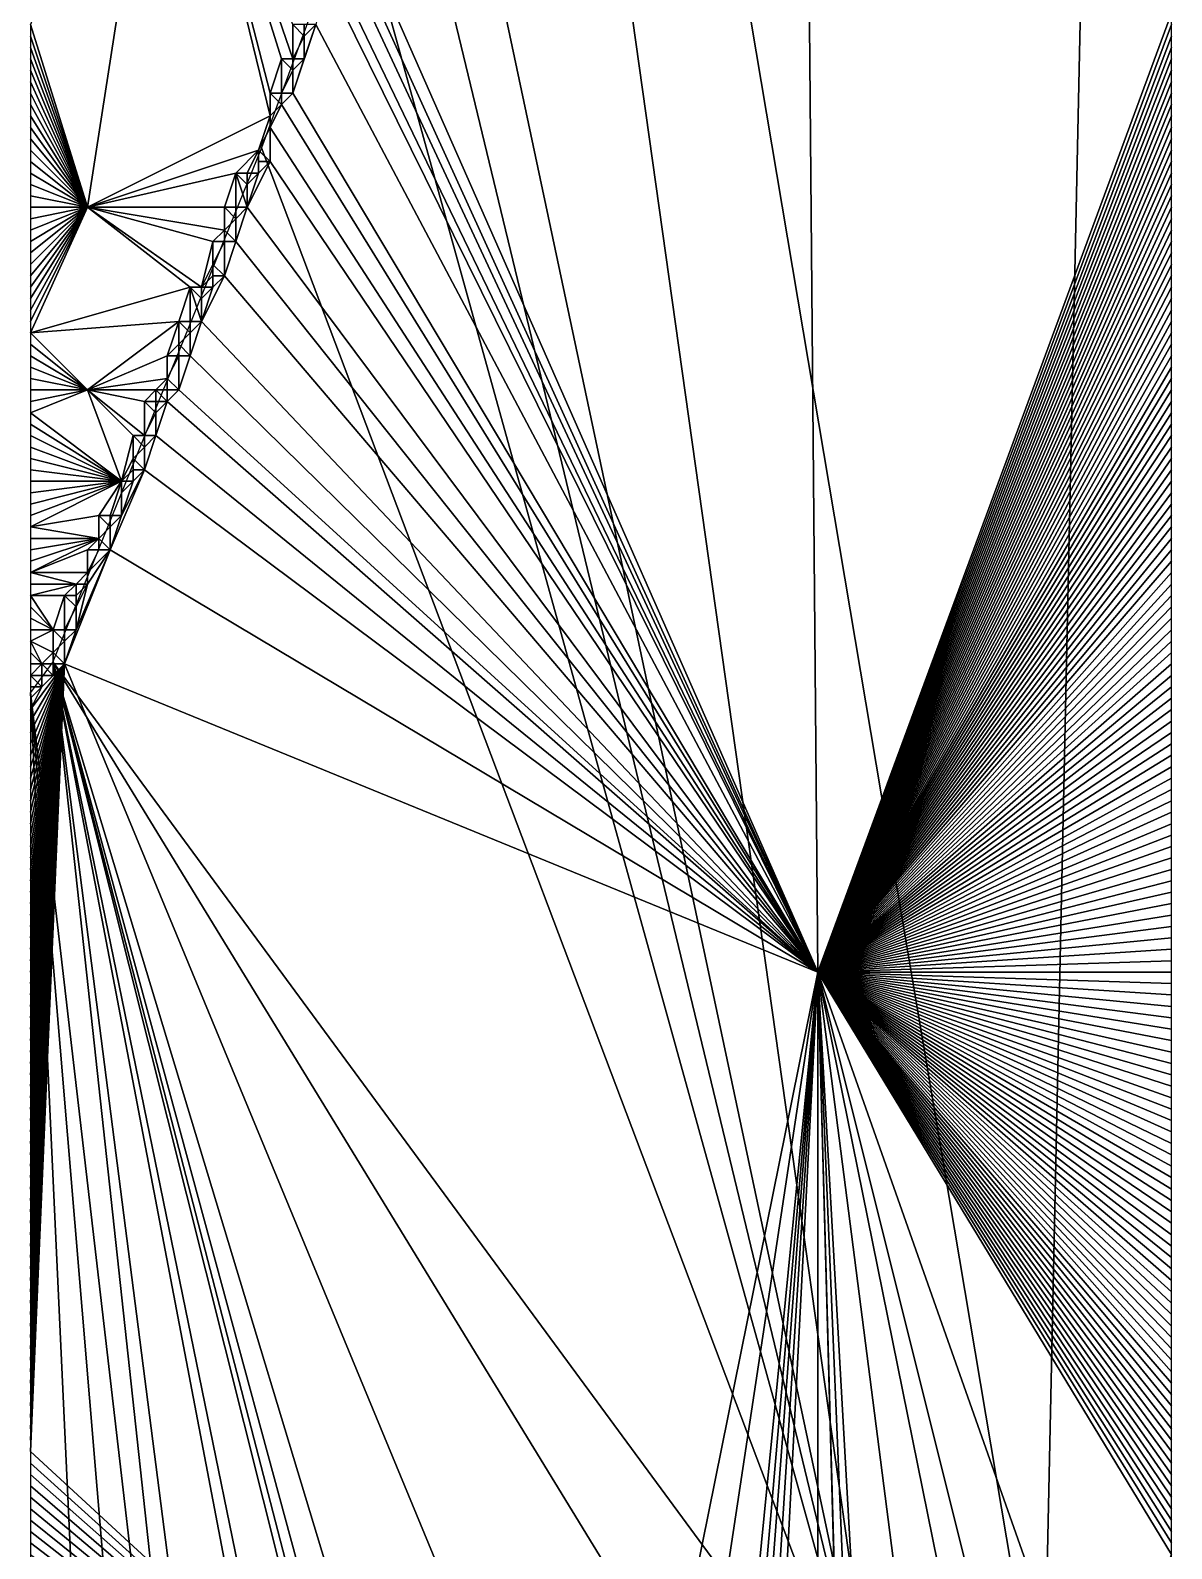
# Model space of a CAD drawing. Header units: metres. Extents: x 891 to 1103, y -901 to 900.
# Drawn here: x 900 to 1100, y -117 to 149 of the extents above; entities that cross this region are included whole.
import ezdxf

# ---------------------------------------------------------------- set-up
doc = ezdxf.new("R2010")
doc.units = ezdxf.units.M
for name, color, linetype in [('OSM_TERRAIN', 3, 'CONTINUOUS'), ('OSM_WATER_OUTLINES', 4, 'CONTINUOUS'), ('OSM_WATER_SURFACE', 5, 'CONTINUOUS')]:
    doc.layers.add(name, color=color, linetype=linetype)

msp = doc.modelspace()

# ---------------------------------------------------------------- linework, layer by layer
at = {"layer": 'OSM_TERRAIN'}
for points in [[(910, 118, 2.572), (924, 208, 1.99), (900, 150, 2.949)], [(910, 118, 2.572), (942, 134, 1.735), (924, 208, 1.99)], [(942, 134, 1.735), (942, 138, 1.728), (924, 208, 1.99)], [(942, 138, 1.728), (944, 144, 1.668), (924, 208, 1.99)], [(944, 144, 1.668), (946, 144, 1.619), (924, 208, 1.99)], [(924, 208, 1.99), (946, 144, 1.619), (946, 150, 1.601)], [(956, 170), (1038, -16), (1036, 210)], [(1038, -16), (1100, 152), (1036, 210)], [(956, 164), (1038, -16), (956, 170)], [(954, 158), (1038, -16), (954, 164)], [(954, 164), (1038, -16), (956, 164)], [(950, 150), (1038, -16), (952, 158)], [(952, 158), (1038, -16), (954, 158)], [(1038, -16), (1100, 150), (1100, 152)], [(910, 118, 2.572), (900, 150, 2.949), (900, 148, 2.946)], [(946, 138), (1038, -16), (950, 150)], [(946, 138), (950, 150), (948, 144)], [(946, 144, 1.619), (948, 148), (946, 150, 1.601)], [(948, 148), (948, 150, 1.553), (946, 150, 1.601)], [(948, 144), (950, 150), (948, 148)], [(948, 148), (950, 150), (948, 150, 1.553)], [(1038, -16), (1100, 148), (1100, 150)], [(900, 146, 2.944), (910, 118, 2.572), (900, 148, 2.946)], [(946, 144, 1.619), (948, 144), (948, 148)], [(1038, -16), (1100, 146), (1100, 148)], [(900, 144, 2.942), (910, 118, 2.572), (900, 146, 2.944)], [(900, 142, 2.939), (910, 118, 2.572), (900, 144, 2.942)], [(942, 138, 1.728), (944, 138, 1.68), (944, 144, 1.668)], [(944, 138, 1.68), (946, 142), (944, 144, 1.668)], [(946, 142), (946, 144, 1.619), (944, 144, 1.668)], [(946, 142), (948, 144), (946, 144, 1.619)], [(946, 142), (946, 138), (948, 144)], [(1100, 144), (1100, 146), (1038, -16)], [(1038, -16), (1100, 142), (1100, 144)], [(900, 140, 2.935), (910, 118, 2.572), (900, 142, 2.939)], [(944, 138, 1.68), (946, 138), (946, 142)], [(1100, 140), (1100, 142), (1038, -16)], [(900, 138, 2.93), (910, 118, 2.572), (900, 140, 2.935)], [(1100, 138), (1100, 140), (1038, -16)], [(900, 136, 2.925), (910, 118, 2.572), (900, 138, 2.93)], [(900, 134, 2.92), (910, 118, 2.572), (900, 136, 2.925)], [(942, 134, 1.735), (944, 136), (942, 138, 1.728)], [(944, 136), (944, 138, 1.68), (942, 138, 1.728)], [(942, 132), (944, 136), (942, 134, 1.735)], [(942, 132), (1038, -16), (944, 136)], [(944, 136), (1038, -16), (946, 138)], [(944, 136), (946, 138), (944, 138, 1.68)], [(1038, -16), (1100, 136), (1100, 138)], [(1038, -16), (1100, 134), (1100, 136)], [(900, 132, 2.915), (910, 118, 2.572), (900, 134, 2.92)], [(940, 128, 1.792), (942, 134, 1.735), (910, 118, 2.572)], [(940, 128, 1.792), (942, 132), (942, 134, 1.735)], [(1100, 132), (1100, 134), (1038, -16)], [(900, 130, 2.91), (910, 118, 2.572), (900, 132, 2.915)], [(942, 126), (942, 132), (940, 128, 1.792)], [(942, 126), (1038, -16), (942, 132)], [(1038, -16), (1100, 130), (1100, 132)], [(900, 128, 2.905), (910, 118, 2.572), (900, 130, 2.91)], [(900, 126, 2.898), (910, 118, 2.572), (900, 128, 2.905)], [(910, 118, 2.572), (936, 124, 1.892), (940, 128, 1.792)], [(936, 124, 1.892), (938, 124, 1.843), (940, 128, 1.792)], [(938, 124, 1.843), (940, 124), (940, 128, 1.792)], [(940, 124), (940, 126), (940, 128, 1.792)], [(940, 126), (942, 126), (940, 128, 1.792)], [(1100, 128), (1100, 130), (1038, -16)], [(1100, 126), (1100, 128), (1038, -16)], [(900, 124, 2.891), (910, 118, 2.572), (900, 126, 2.898)], [(1038, -16), (942, 126), (938, 118)], [(938, 118), (942, 126), (940, 124)], [(940, 124), (942, 126), (940, 126)], [(1038, -16), (1100, 124), (1100, 126)], [(900, 122, 2.883), (910, 118, 2.572), (900, 124, 2.891)], [(934, 118, 1.939), (936, 124, 1.892), (910, 118, 2.572)], [(934, 118, 1.939), (936, 118, 1.891), (936, 124, 1.892)], [(936, 118, 1.891), (938, 118), (936, 124, 1.892)], [(936, 124, 1.892), (938, 118), (938, 122)], [(938, 122), (938, 124, 1.843), (936, 124, 1.892)], [(938, 118), (940, 124), (938, 122)], [(938, 122), (940, 124), (938, 124, 1.843)], [(1100, 122), (1100, 124), (1038, -16)], [(900, 122, 2.883), (900, 120, 2.875), (910, 118, 2.572)], [(900, 118, 2.867), (910, 118, 2.572), (900, 120, 2.875)], [(1038, -16), (1100, 120), (1100, 122)], [(1038, -16), (1100, 118), (1100, 120)], [(900, 96, 2.757), (910, 118, 2.572), (900, 98, 2.769)], [(900, 100, 2.78), (900, 98, 2.769), (910, 118, 2.572)], [(900, 100, 2.78), (910, 118, 2.572), (900, 102, 2.791)], [(900, 102, 2.791), (910, 118, 2.572), (900, 104, 2.8)], [(900, 96, 2.757), (928, 104, 2.069), (910, 118, 2.572)], [(900, 104, 2.8), (910, 118, 2.572), (900, 106, 2.81)], [(900, 108, 2.82), (900, 106, 2.81), (910, 118, 2.572)], [(900, 108, 2.82), (910, 118, 2.572), (900, 110, 2.83)], [(900, 110, 2.83), (910, 118, 2.572), (900, 112, 2.84)], [(900, 112, 2.84), (910, 118, 2.572), (900, 114, 2.85)], [(900, 114, 2.85), (910, 118, 2.572), (900, 116, 2.859)], [(900, 116, 2.859), (910, 118, 2.572), (900, 118, 2.867)], [(930, 104, 2.021), (910, 118, 2.572), (928, 104, 2.069)], [(930, 104, 2.021), (932, 112, 1.985), (910, 118, 2.572)], [(932, 112, 1.985), (934, 114, 1.939), (910, 118, 2.572)], [(910, 118, 2.572), (934, 114, 1.939), (934, 118, 1.939)], [(934, 114, 1.939), (936, 116), (934, 118, 1.939)], [(936, 116), (936, 118, 1.891), (934, 118, 1.939)], [(936, 112), (938, 118), (936, 116)], [(936, 112), (1038, -16), (938, 118)], [(936, 116), (938, 118), (936, 118, 1.891)], [(1100, 116), (1100, 118), (1038, -16)], [(934, 114, 1.939), (936, 112), (936, 116)], [(1100, 114), (1100, 116), (1038, -16)], [(930, 104, 2.021), (932, 108, 1.98), (932, 112, 1.985)], [(932, 112, 1.985), (934, 112), (934, 114, 1.939)], [(932, 108, 1.98), (934, 106), (934, 112)], [(932, 108, 1.98), (934, 112), (932, 112, 1.985)], [(934, 112), (936, 112), (934, 114, 1.939)], [(934, 106), (936, 112), (934, 112)], [(934, 106), (1038, -16), (936, 112)], [(1038, -16), (1100, 112), (1100, 114)], [(1038, -16), (1100, 110), (1100, 112)], [(1100, 108), (1100, 110), (1038, -16)], [(930, 104, 2.021), (932, 106), (932, 108, 1.98)], [(932, 106), (934, 106), (932, 108, 1.98)], [(1100, 106), (1100, 108), (1038, -16)], [(900, 96, 2.757), (926, 98, 2.104), (928, 104, 2.069)], [(926, 98, 2.104), (928, 98, 2.057), (928, 104, 2.069)], [(928, 98, 2.057), (930, 98), (928, 104, 2.069)], [(928, 104, 2.069), (930, 98), (930, 102)], [(930, 102), (930, 104, 2.021), (928, 104, 2.069)], [(932, 104), (930, 98), (934, 106)], [(932, 104), (932, 106), (930, 104, 2.021)], [(930, 98), (1038, -16), (934, 106)], [(930, 98), (932, 104), (930, 102)], [(930, 102), (932, 104), (930, 104, 2.021)], [(932, 104), (934, 106), (932, 106)], [(1038, -16), (1100, 104), (1100, 106)], [(1100, 102), (1100, 104), (1038, -16)], [(1038, -16), (1100, 100), (1100, 102)], [(1038, -16), (1100, 98), (1100, 100)], [(910, 86, 2.441), (926, 98, 2.104), (900, 96, 2.757)], [(900, 94, 2.745), (910, 86, 2.441), (900, 96, 2.757)], [(924, 92, 2.134), (926, 98, 2.104), (910, 86, 2.441)], [(924, 92, 2.134), (926, 94, 2.093), (926, 98, 2.104)], [(926, 94, 2.093), (928, 96), (926, 98, 2.104)], [(928, 96), (928, 98, 2.057), (926, 98, 2.104)], [(926, 94, 2.093), (928, 92), (928, 96)], [(928, 92), (930, 98), (928, 96)], [(928, 92), (1038, -16), (930, 98)], [(928, 96), (930, 98), (928, 98, 2.057)], [(1100, 96), (1100, 98), (1038, -16)], [(1100, 94), (1100, 96), (1038, -16)], [(900, 92, 2.731), (910, 86, 2.441), (900, 94, 2.745)], [(924, 92, 2.134), (926, 92), (926, 94, 2.093)], [(926, 92), (928, 92), (926, 94, 2.093)], [(1038, -16), (1100, 92), (1100, 94)], [(900, 90, 2.718), (910, 86, 2.441), (900, 92, 2.731)], [(910, 86, 2.441), (924, 88, 2.12), (924, 92, 2.134)], [(924, 88, 2.12), (926, 86), (926, 92)], [(924, 88, 2.12), (926, 92), (924, 92, 2.134)], [(926, 86), (1038, -16), (928, 92)], [(926, 86), (928, 92), (926, 92)], [(1038, -16), (1100, 90), (1100, 92)], [(900, 88, 2.705), (910, 86, 2.441), (900, 90, 2.718)], [(900, 86, 2.692), (910, 86, 2.441), (900, 88, 2.705)], [(910, 86, 2.441), (922, 86, 2.158), (924, 88, 2.12)], [(922, 86, 2.158), (924, 86), (924, 88, 2.12)], [(924, 86), (926, 86), (924, 88, 2.12)], [(1100, 88), (1100, 90), (1038, -16)], [(1100, 86), (1100, 88), (1038, -16)], [(916, 70, 2.218), (910, 86, 2.441), (900, 82, 2.665)], [(900, 84, 2.678), (900, 82, 2.665), (910, 86, 2.441)], [(900, 84, 2.678), (910, 86, 2.441), (900, 86, 2.692)], [(916, 70, 2.218), (918, 78, 2.216), (910, 86, 2.441)], [(918, 78, 2.216), (920, 78, 2.171), (910, 86, 2.441)], [(920, 78, 2.171), (920, 84, 2.196), (910, 86, 2.441)], [(920, 84, 2.196), (922, 86, 2.158), (910, 86, 2.441)], [(920, 84, 2.196), (922, 84, 2.15), (922, 86, 2.158)], [(922, 84, 2.15), (924, 84), (922, 86, 2.158)], [(924, 84), (924, 86), (922, 86, 2.158)], [(924, 84), (926, 86), (924, 86)], [(924, 84), (1038, -16), (926, 86)], [(1038, -16), (1100, 84), (1100, 86)], [(920, 78, 2.171), (922, 82), (920, 84, 2.196)], [(922, 82), (922, 84, 2.15), (920, 84, 2.196)], [(922, 82), (924, 84), (922, 84, 2.15)], [(922, 82), (922, 78), (924, 84)], [(922, 78), (1038, -16), (924, 84)], [(1038, -16), (1100, 82), (1100, 84)], [(900, 80, 2.652), (916, 70, 2.218), (900, 82, 2.665)], [(900, 78, 2.639), (916, 70, 2.218), (900, 80, 2.652)], [(920, 78, 2.171), (922, 78), (922, 82)], [(1100, 80), (1100, 82), (1038, -16)], [(1038, -16), (1100, 78), (1100, 80)], [(900, 76, 2.625), (916, 70, 2.218), (900, 78, 2.639)], [(918, 74, 2.197), (918, 78, 2.216), (916, 70, 2.218)], [(918, 74, 2.197), (920, 76), (918, 78, 2.216)], [(920, 76), (920, 78, 2.171), (918, 78, 2.216)], [(920, 72), (922, 78), (920, 76)], [(920, 72), (1038, -16), (922, 78)], [(920, 76), (922, 78), (920, 78, 2.171)], [(1100, 76), (1100, 78), (1038, -16)], [(900, 74, 2.61), (916, 70, 2.218), (900, 76, 2.625)], [(920, 72), (920, 76), (918, 74, 2.197)], [(1100, 74), (1100, 76), (1038, -16)], [(916, 70, 2.218), (900, 74, 2.61), (900, 72, 2.595)], [(900, 70, 2.58), (916, 70, 2.218), (900, 72, 2.595)], [(914, 58), (920, 72), (916, 64)], [(914, 58), (1038, -16), (920, 72)], [(916, 70, 2.218), (918, 72), (918, 74, 2.197)], [(916, 64), (920, 72), (918, 70)], [(918, 70), (918, 72), (916, 70, 2.218)], [(918, 72), (920, 72), (918, 74, 2.197)], [(918, 70), (920, 72), (918, 72)], [(1038, -16), (1100, 72), (1100, 74)], [(1100, 70), (1100, 72), (1038, -16)], [(900, 62, 2.517), (916, 70, 2.218), (900, 64, 2.533)], [(900, 62, 2.517), (912, 64, 2.269), (916, 70, 2.218)], [(900, 64, 2.533), (916, 70, 2.218), (900, 66, 2.55)], [(900, 66, 2.55), (916, 70, 2.218), (900, 68, 2.566)], [(900, 68, 2.566), (916, 70, 2.218), (900, 70, 2.58)], [(912, 64, 2.269), (914, 64, 2.226), (916, 70, 2.218)], [(914, 64, 2.226), (916, 64), (916, 70, 2.218)], [(916, 70, 2.218), (916, 64), (916, 68)], [(916, 64), (918, 70), (916, 68)], [(916, 68), (918, 70), (916, 70, 2.218)], [(1038, -16), (1100, 68), (1100, 70)], [(1100, 66), (1100, 68), (1038, -16)], [(912, 60, 2.245), (912, 64, 2.269), (900, 62, 2.517)], [(912, 60, 2.245), (914, 62), (912, 64, 2.269)], [(914, 62), (914, 64, 2.226), (912, 64, 2.269)], [(914, 58), (916, 64), (914, 62)], [(914, 62), (916, 64), (914, 64, 2.226)], [(1038, -16), (1100, 64), (1100, 66)], [(1038, -16), (1100, 62), (1100, 64)], [(900, 60, 2.5), (912, 60, 2.245), (900, 62, 2.517)], [(912, 60, 2.245), (914, 58), (914, 62)], [(1100, 60), (1100, 62), (1038, -16)], [(900, 56, 2.467), (900, 54, 2.45), (912, 60, 2.245)], [(900, 56, 2.467), (912, 60, 2.245), (900, 58, 2.484)], [(900, 54, 2.45), (910, 58, 2.273), (912, 60, 2.245)], [(900, 58, 2.484), (912, 60, 2.245), (900, 60, 2.5)], [(910, 58, 2.273), (912, 58), (912, 60, 2.245)], [(912, 58), (914, 58), (912, 60, 2.245)], [(1100, 58), (1100, 60), (1038, -16)], [(900, 54, 2.45), (910, 54, 2.244), (910, 58, 2.273)], [(906, 38), (1038, -16), (914, 58)], [(906, 38), (914, 58), (908, 44)], [(908, 44), (914, 58), (910, 52)], [(910, 52), (914, 58), (910, 54, 2.244)], [(910, 54, 2.244), (914, 58), (912, 58)], [(910, 54, 2.244), (912, 58), (910, 58, 2.273)], [(1038, -16), (1100, 56), (1100, 58)], [(1038, -16), (1100, 54), (1100, 56)], [(900, 52, 2.434), (908, 52, 2.27), (900, 54, 2.45)], [(908, 52, 2.27), (910, 54, 2.244), (900, 54, 2.45)], [(908, 52, 2.27), (910, 52), (910, 54, 2.244)], [(1100, 52), (1100, 54), (1038, -16)], [(900, 50, 2.417), (908, 52, 2.27), (900, 52, 2.434)], [(900, 50, 2.417), (906, 50, 2.295), (908, 52, 2.27)], [(906, 50, 2.295), (908, 50, 2.254), (908, 52, 2.27)], [(908, 44), (910, 52), (908, 48)], [(908, 48), (910, 52), (908, 50, 2.254)], [(908, 50, 2.254), (910, 52), (908, 52, 2.27)], [(1038, -16), (1100, 50), (1100, 52)], [(900, 48, 2.4), (904, 44, 2.285), (900, 50, 2.417)], [(904, 44, 2.285), (906, 50, 2.295), (900, 50, 2.417)], [(900, 46, 2.382), (904, 44, 2.285), (900, 48, 2.4)], [(906, 44, 2.246), (906, 50, 2.295), (904, 44, 2.285)], [(906, 44, 2.246), (908, 48), (906, 50, 2.295)], [(908, 48), (908, 50, 2.254), (906, 50, 2.295)], [(906, 44, 2.246), (908, 44), (908, 48)], [(1038, -16), (1100, 48), (1100, 50)], [(1100, 46), (1100, 48), (1038, -16)], [(900, 44, 2.364), (904, 44, 2.285), (900, 46, 2.382)], [(1038, -16), (1100, 44), (1100, 46)], [(900, 42, 2.346), (904, 40, 2.251), (904, 44, 2.285)], [(900, 42, 2.346), (904, 44, 2.285), (900, 44, 2.364)], [(904, 40, 2.251), (906, 42), (904, 44, 2.285)], [(906, 42), (906, 44, 2.246), (904, 44, 2.285)], [(906, 38), (908, 44), (906, 42)], [(906, 42), (908, 44), (906, 44, 2.246)], [(1038, -16), (1100, 42), (1100, 44)], [(902, 38, 2.272), (900, 42, 2.346), (900, 40, 2.328)], [(902, 38, 2.272), (904, 40, 2.251), (900, 42, 2.346)], [(900, 38, 2.31), (902, 38, 2.272), (900, 40, 2.328)], [(902, 38, 2.272), (904, 38), (904, 40, 2.251)], [(904, 40, 2.251), (906, 38), (906, 42)], [(904, 38), (906, 38), (904, 40, 2.251)], [(1100, 40), (1100, 42), (1038, -16)], [(1100, 38), (1100, 40), (1038, -16)], [(900, -100), (1002, -194), (906, 38)], [(900, -98), (900, -100), (906, 38)], [(900, -98), (906, 38), (900, -96)], [(900, -96), (906, 38), (900, -94)], [(900, -94), (906, 38), (900, -92)], [(900, -92), (906, 38), (900, -90)], [(906, 38), (900, -88), (900, -90)], [(900, -86), (906, 38), (900, -84)], [(900, -86), (900, -88), (906, 38)], [(900, -84), (906, 38), (900, -82)], [(900, -82), (906, 38), (900, -80)], [(900, -80), (906, 38), (900, -78)], [(900, -78), (906, 38), (900, -76)], [(900, -76), (906, 38), (900, -74)], [(900, -74), (906, 38), (900, -72)], [(900, -72), (906, 38), (900, -70)], [(900, -70), (906, 38), (900, -68)], [(900, -68), (906, 38), (900, -66)], [(900, -66), (906, 38), (900, -64)], [(900, -64), (906, 38), (900, -62)], [(900, -62), (906, 38), (900, -60)], [(900, -60), (906, 38), (900, -58)], [(900, -58), (906, 38), (900, -56)], [(900, -56), (906, 38), (900, -54)], [(900, -54), (906, 38), (900, -52)], [(900, -52), (906, 38), (900, -50)], [(900, -50), (906, 38), (900, -48)], [(900, -48), (906, 38), (900, -46)], [(900, -46), (906, 38), (900, -44)], [(900, -44), (906, 38), (900, -42)], [(900, -42), (906, 38), (900, -40)], [(900, -40), (906, 38), (900, -38)], [(900, -38), (906, 38), (900, -36)], [(900, -36), (906, 38), (900, -34)], [(900, -34), (906, 38), (900, -32)], [(900, -32), (906, 38), (900, -30)], [(900, -30), (906, 38), (900, -28)], [(900, -28), (906, 38), (900, -26)], [(900, -26), (906, 38), (900, -24)], [(900, -24), (906, 38), (900, -22)], [(900, -22), (906, 38), (900, -20)], [(900, -20), (906, 38), (900, -18)], [(900, -18), (906, 38), (900, -16)], [(900, -16), (906, 38), (900, -14)], [(900, -14), (906, 38), (900, -12)], [(900, -12), (906, 38), (900, -10)], [(900, -10), (906, 38), (900, -8)], [(900, -8), (906, 38), (900, -6)], [(900, -6), (906, 38), (900, -4)], [(900, -4), (906, 38), (900, -2)], [(900, -2), (906, 38), (900, 0)], [(900, 0), (906, 38), (900, 2)], [(900, 2), (906, 38), (900, 4)], [(900, 4), (906, 38), (900, 6)], [(900, 6), (906, 38), (900, 8)], [(900, 8), (906, 38), (900, 10)], [(900, 10), (906, 38), (900, 12)], [(900, 12), (906, 38), (900, 14)], [(900, 14), (906, 38), (900, 16)], [(900, 16), (906, 38), (900, 18)], [(900, 18), (906, 38), (900, 20)], [(906, 38), (900, 22), (900, 20)], [(900, 22), (906, 38), (900, 24)], [(900, 24), (906, 38), (900, 26)], [(900, 26), (906, 38), (900, 28)], [(900, 28), (906, 38), (900, 30)], [(900, 30), (906, 38), (902, 34)], [(900, 36, 2.291), (902, 36, 2.254), (902, 38, 2.272)], [(900, 36, 2.291), (902, 38, 2.272), (900, 38, 2.31)], [(902, 34), (906, 38), (904, 36)], [(902, 36, 2.254), (904, 36), (902, 38, 2.272)], [(904, 36), (904, 38), (902, 38, 2.272)], [(904, 36), (906, 38), (904, 38)], [(1002, -194), (1038, -16), (906, 38)], [(1100, 36), (1100, 38), (1038, -16)], [(900, 34, 2.273), (902, 34), (900, 36, 2.291)], [(902, 34), (902, 36, 2.254), (900, 36, 2.291)], [(902, 34), (904, 36), (902, 36, 2.254)], [(1038, -16), (1100, 34), (1100, 36)], [(900, 32), (900, 30), (902, 34)], [(900, 32), (902, 34), (900, 34, 2.273)], [(1038, -16), (1100, 32), (1100, 34)], [(1100, 30), (1100, 32), (1038, -16)], [(1038, -16), (1100, 28), (1100, 30)], [(1100, 26), (1100, 28), (1038, -16)], [(1038, -16), (1100, 24), (1100, 26)], [(1038, -16), (1100, 22), (1100, 24)], [(1100, 20), (1100, 22), (1038, -16)], [(1100, 18), (1100, 20), (1038, -16)], [(1038, -16), (1100, 16), (1100, 18)], [(1038, -16), (1100, 14), (1100, 16)], [(1100, 12), (1100, 14), (1038, -16)], [(1100, 10), (1100, 12), (1038, -16)], [(1038, -16), (1100, 8), (1100, 10)], [(1038, -16), (1100, 6), (1100, 8)], [(1100, 4), (1100, 6), (1038, -16)], [(1100, 2), (1100, 4), (1038, -16)], [(1038, -16), (1100, 0), (1100, 2)], [(1038, -16), (1100, -2), (1100, 0)], [(1100, -4), (1100, -2), (1038, -16)], [(1038, -16), (1100, -6), (1100, -4)], [(1100, -8), (1100, -6), (1038, -16)], [(1038, -16), (1100, -10), (1100, -8)], [(1100, -12), (1100, -10), (1038, -16)], [(1100, -14), (1100, -12), (1038, -16)], [(1038, -16), (1100, -16), (1100, -14)], [(1002, -194), (1012, -188), (1038, -16)], [(1012, -188), (1022, -178), (1038, -16)], [(1022, -178), (1024, -178), (1038, -16)], [(1024, -178), (1026, -174), (1038, -16)], [(1028, -172), (1038, -16), (1026, -174)], [(1028, -172), (1030, -170), (1038, -16)], [(1030, -170), (1038, -166), (1038, -16)], [(1038, -16), (1038, -166), (1042, -164)], [(1042, -164), (1042, -162), (1038, -16)], [(1042, -162), (1044, -160), (1038, -16)], [(1044, -160), (1046, -158), (1038, -16)], [(1046, -158), (1056, -156), (1038, -16)], [(1066, -154), (1072, -152), (1038, -16)], [(1038, -16), (1072, -152), (1086, -152)], [(1056, -156), (1066, -154), (1038, -16)], [(1086, -152), (1100, -118), (1038, -16)], [(1100, -118), (1100, -116), (1038, -16)], [(1038, -16), (1100, -116), (1100, -114)], [(1100, -114), (1100, -112), (1038, -16)], [(1100, -112), (1100, -110), (1038, -16)], [(1038, -16), (1100, -110), (1100, -108)], [(1038, -16), (1100, -108), (1100, -106)], [(1100, -106), (1100, -104), (1038, -16)], [(1100, -104), (1100, -102), (1038, -16)], [(1038, -16), (1100, -102), (1100, -100)], [(1100, -100), (1100, -98), (1038, -16)], [(1038, -16), (1100, -98), (1100, -96)], [(1038, -16), (1100, -96), (1100, -94)], [(1100, -94), (1100, -92), (1038, -16)], [(1038, -16), (1100, -92), (1100, -90)], [(1038, -16), (1100, -90), (1100, -88)], [(1100, -88), (1100, -86), (1038, -16)], [(1100, -86), (1100, -84), (1038, -16)], [(1038, -16), (1100, -84), (1100, -82)], [(1100, -82), (1100, -80), (1038, -16)], [(1038, -16), (1100, -80), (1100, -78)], [(1100, -78), (1100, -76), (1038, -16)], [(1038, -16), (1100, -76), (1100, -74)], [(1038, -16), (1100, -72), (1100, -70)], [(1038, -16), (1100, -74), (1100, -72)], [(1100, -70), (1100, -68), (1038, -16)], [(1100, -68), (1100, -66), (1038, -16)], [(1038, -16), (1100, -66), (1100, -64)], [(1038, -16), (1100, -64), (1100, -62)], [(1100, -62), (1100, -60), (1038, -16)], [(1100, -60), (1100, -58), (1038, -16)], [(1038, -16), (1100, -58), (1100, -56)], [(1038, -16), (1100, -56), (1100, -54)], [(1038, -16), (1100, -54), (1100, -52)], [(1100, -52), (1100, -50), (1038, -16)], [(1100, -50), (1100, -48), (1038, -16)], [(1100, -48), (1100, -46), (1038, -16)], [(1038, -16), (1100, -46), (1100, -44)], [(1100, -44), (1100, -42), (1038, -16)], [(1038, -16), (1100, -42), (1100, -40)], [(1038, -16), (1100, -40), (1100, -38)], [(1100, -38), (1100, -36), (1038, -16)], [(1038, -16), (1100, -34), (1100, -32)], [(1038, -16), (1100, -36), (1100, -34)], [(1100, -32), (1100, -30), (1038, -16)], [(1100, -30), (1100, -28), (1038, -16)], [(1100, -28), (1100, -26), (1038, -16)], [(1038, -16), (1100, -26), (1100, -24)], [(1100, -24), (1100, -22), (1038, -16)], [(1038, -16), (1100, -22), (1100, -20)], [(1038, -16), (1100, -20), (1100, -18)], [(1100, -18), (1100, -16), (1038, -16)], [(1002, -194), (900, -100), (900, -102)], [(1002, -194), (900, -102), (900, -104)], [(900, -106), (1002, -194), (900, -104)], [(900, -108), (1002, -194), (900, -106)], [(900, -110), (1002, -194), (900, -108)], [(900, -110), (900, -112), (1002, -194)], [(900, -114), (1002, -194), (900, -112)], [(900, -116), (1002, -194), (900, -114)], [(900, -118), (1002, -194), (900, -116)]]:
    msp.add_3dface(points, dxfattribs=at)
at = {"layer": 'OSM_WATER_OUTLINES'}
for points in [[(1100, -150.479, 1), (1100, 900, 1)], [(957.001, 173.186, 1), (940.486, 128.398, 1), (903.93, 38.378, 1), (900, 33.017, 1), (900, -638.452, 1)]]:
    msp.add_polyline3d(points, dxfattribs=at)
at = {"layer": 'OSM_WATER_SURFACE'}
for points in [[(1077.513, -153.244, 1), (1100, 900, 1), (900, 900, 1)], [(1049.216, -159.094, 1), (1077.513, -153.244, 1), (900, 900, 1)], [(1049.216, -159.094, 1), (900, 900, 1), (962.629, 248.874, 1)], [(1077.513, -153.244, 1), (1100, -150.479, 1), (1100, 900, 1)], [(1049.216, -159.094, 1), (962.629, 248.874, 1), (961.622, 203.897, 1)], [(1049.216, -159.094, 1), (961.622, 203.897, 1), (957.001, 173.186, 1)], [(1049.216, -159.094, 1), (957.001, 173.186, 1), (940.486, 128.398, 1)], [(1049.216, -159.094, 1), (940.486, 128.398, 1), (903.93, 38.378, 1)], [(903.93, 38.378, 1), (900, 33.017, 1), (967.655, -548.922, 1)], [(903.93, 38.378, 1), (967.655, -548.922, 1), (953.642, -348.942, 1)], [(903.93, 38.378, 1), (953.642, -348.942, 1), (961.083, -260.78, 1)], [(903.93, 38.378, 1), (961.083, -260.78, 1), (963.46, -252.021, 1)], [(903.93, 38.378, 1), (963.46, -252.021, 1), (970.944, -228.377, 1)], [(903.93, 38.378, 1), (970.944, -228.377, 1), (972.204, -225.292, 1)], [(903.93, 38.378, 1), (972.204, -225.292, 1), (974.204, -220.581, 1)], [(903.93, 38.378, 1), (974.204, -220.581, 1), (979.687, -212.032, 1)], [(903.93, 38.378, 1), (979.687, -212.032, 1), (1032.237, -171.314, 1)], [(903.93, 38.378, 1), (1032.237, -171.314, 1), (1049.216, -159.094, 1)], [(900, 33.017, 1), (900, -638.452, 1), (930.093, -614.944, 1)], [(900, 33.017, 1), (930.093, -614.944, 1), (951.858, -586.279, 1)], [(900, 33.017, 1), (951.858, -586.279, 1), (967.655, -548.922, 1)]]:
    msp.add_3dface(points, dxfattribs=at)

doc.saveas('drawing.dxf')
